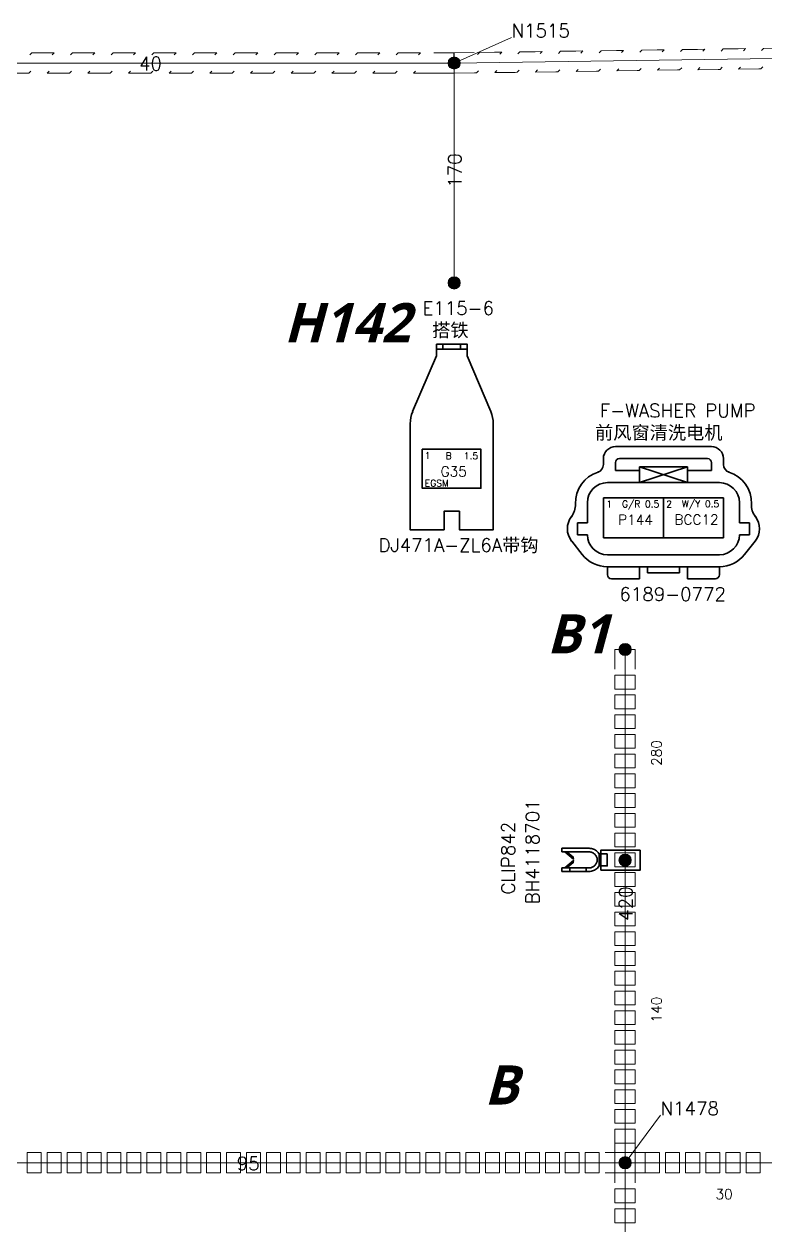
# Model space of a CAD drawing. Header units: millimetres. Extents: x 6 to 3615, y 6 to 858.
# Drawn here: x 517.6 to 669.3, y 182.5 to 428.2 of the extents above; entities that cross this region are included whole.
import ezdxf

# ---------------------------------------------------------------- set-up
doc = ezdxf.new("R2010")
doc.units = ezdxf.units.MM
doc.styles.add('SegoeUIBoldItalic_Style', font='segoeuiz.ttf')
doc.styles.add('Simplex_Style', font='simplex_.ttf')

msp = doc.modelspace()

# ---------------------------------------------------------------- hatches: boundary and pattern name
h = msp.add_hatch(color=0)
edge = h.paths.add_edge_path()
edge.add_arc((605.65, 420.27), 1.25, 0, 360)
h = msp.add_hatch(color=0)
edge = h.paths.add_edge_path()
edge.add_arc((605.65, 420.27), 1.25, 0, 360)
h = msp.add_hatch(color=0)
edge = h.paths.add_edge_path()
edge.add_arc((605.65, 375.27), 1.25, 0, 360)
h = msp.add_hatch(color=0)
edge = h.paths.add_edge_path()
edge.add_arc((605.65, 375.27), 1.25, 0, 360)
h = msp.add_hatch(color=0)
edge = h.paths.add_edge_path()
edge.add_arc((640.65, 300.27), 1.25, 0, 360)
h = msp.add_hatch(color=0)
edge = h.paths.add_edge_path()
edge.add_arc((640.65, 300.27), 1.25, 0, 360)
h = msp.add_hatch(color=0)
edge = h.paths.add_edge_path()
edge.add_arc((640.65, 257.15), 1.25, 0, 360)
h = msp.add_hatch(color=0)
edge = h.paths.add_edge_path()
edge.add_arc((640.65, 257.15), 1.25, 0, 360)
h = msp.add_hatch(color=0)
edge = h.paths.add_edge_path()
edge.add_arc((640.65, 195.27), 1.25, 0, 360)
h = msp.add_hatch(color=0)
edge = h.paths.add_edge_path()
edge.add_arc((640.65, 195.27), 1.25, 0, 360)

# ---------------------------------------------------------------- linework, layer by layer
at = {"color": 0, "linetype": 'Continuous', "lineweight": 13, "flags": 128}
for points in [[(605.65, 420.27), (617.4, 425.52)], [(605.65, 420.27), (950.65, 425.27)], [(605.65, 420.27), (480.65, 420.27)], [(605.65, 420.27), (605.65, 375.27)], [(640.65, 195.27), (640.65, 300.27)], [(640.65, 195.27), (647.9, 205.02)], [(640.65, 195.27), (485.65, 195.27)], [(735.65, 195.27), (640.65, 195.27)], [(640.65, 195.27), (640.65, 150.27)]]:
    msp.add_lwpolyline(points, dxfattribs=at)
for points in [[(627.44, 422.67), (627.03, 422.24)], [(627.44, 422.67), (630.56, 422.71)], [(630.56, 422.71), (632.02, 422.73)], [(632.02, 422.73), (631.61, 422.31)], [(635.76, 422.79), (635.35, 422.36)], [(635.76, 422.79), (638.87, 422.83)], [(638.87, 422.83), (640.33, 422.85)], [(640.33, 422.85), (639.92, 422.43)], [(644.07, 422.91), (643.66, 422.48)], [(644.07, 422.91), (647.19, 422.95)], [(647.19, 422.95), (648.64, 422.97)], [(648.64, 422.97), (648.23, 422.55)], [(652.38, 423.03), (651.97, 422.6)], [(652.38, 423.03), (655.5, 423.07)], [(655.5, 423.07), (656.96, 423.09)], [(656.96, 423.09), (656.55, 422.67)], [(660.7, 423.15), (660.29, 422.72)], [(660.7, 423.15), (663.81, 423.19)], [(663.81, 423.19), (665.27, 423.21)], [(665.27, 423.21), (664.86, 422.79)], [(669.01, 423.27), (668.6, 422.84)], [(669.01, 423.27), (672.13, 423.31)], [(519.19, 422.35), (518.78, 421.93)], [(519.19, 422.35), (522.32, 422.35)], [(522.32, 422.35), (523.78, 422.35)], [(523.78, 422.35), (523.36, 421.93)], [(527.53, 422.35), (527.11, 421.93)], [(527.53, 422.35), (530.65, 422.35)], [(530.65, 422.35), (532.11, 422.35)], [(532.11, 422.35), (531.69, 421.93)], [(535.86, 422.35), (535.44, 421.93)], [(535.86, 422.35), (538.98, 422.35)], [(538.98, 422.35), (540.44, 422.35)], [(540.44, 422.35), (540.03, 421.93)], [(544.19, 422.35), (543.78, 421.93)], [(544.19, 422.35), (547.32, 422.35)], [(547.32, 422.35), (548.78, 422.35)], [(548.78, 422.35), (548.36, 421.93)], [(552.53, 422.35), (552.11, 421.93)], [(552.53, 422.35), (555.65, 422.35)], [(555.65, 422.35), (557.11, 422.35)], [(557.11, 422.35), (556.69, 421.93)], [(560.86, 422.35), (560.44, 421.93)], [(560.86, 422.35), (563.98, 422.35)], [(563.98, 422.35), (565.44, 422.35)], [(565.44, 422.35), (565.03, 421.93)], [(569.19, 422.35), (568.78, 421.93)], [(569.19, 422.35), (572.32, 422.35)], [(572.32, 422.35), (573.78, 422.35)], [(573.78, 422.35), (573.36, 421.93)], [(577.53, 422.35), (577.11, 421.93)], [(577.53, 422.35), (580.65, 422.35)], [(580.65, 422.35), (582.11, 422.35)], [(582.11, 422.35), (581.69, 421.93)], [(585.86, 422.35), (585.44, 421.93)], [(585.86, 422.35), (588.98, 422.35)], [(588.98, 422.35), (590.44, 422.35)], [(590.44, 422.35), (590.03, 421.93)], [(594.19, 422.35), (593.78, 421.93)], [(594.19, 422.35), (597.32, 422.35)], [(597.32, 422.35), (598.78, 422.35)], [(598.78, 422.35), (598.36, 421.93)], [(605.65, 422.35), (601.48, 422.35)], [(605.62, 422.35), (609.78, 422.41)], [(605.68, 418.18), (605.62, 422.35)], [(605.65, 418.18), (605.65, 422.35)], [(610.82, 422.42), (610.41, 422)], [(610.82, 422.42), (613.93, 422.47)], [(613.93, 422.47), (615.39, 422.49)], [(615.39, 422.49), (614.98, 422.07)], [(619.13, 422.54), (618.72, 422.12)], [(619.13, 422.54), (622.25, 422.59)], [(622.25, 422.59), (623.7, 422.61)], [(623.7, 422.61), (623.29, 422.19)], [(513.98, 418.18), (518.15, 418.18)], [(518.15, 418.18), (518.57, 418.18)], [(518.57, 418.18), (518.98, 418.6)], [(522.32, 418.18), (522.73, 418.6)], [(522.32, 418.18), (526.48, 418.18)], [(526.48, 418.18), (526.9, 418.18)], [(526.9, 418.18), (527.32, 418.6)], [(530.65, 418.18), (531.07, 418.6)], [(530.65, 418.18), (534.82, 418.18)], [(534.82, 418.18), (535.23, 418.18)], [(535.23, 418.18), (535.65, 418.6)], [(538.98, 418.18), (539.4, 418.6)], [(538.98, 418.18), (543.15, 418.18)], [(543.15, 418.18), (543.57, 418.18)], [(543.57, 418.18), (543.98, 418.6)], [(547.32, 418.18), (547.73, 418.6)], [(547.32, 418.18), (551.48, 418.18)], [(551.48, 418.18), (551.9, 418.18)], [(551.9, 418.18), (552.32, 418.6)], [(555.65, 418.18), (556.07, 418.6)], [(555.65, 418.18), (559.82, 418.18)], [(559.82, 418.18), (560.23, 418.18)], [(560.23, 418.18), (560.65, 418.6)], [(563.98, 418.18), (564.4, 418.6)], [(563.98, 418.18), (568.15, 418.18)], [(568.15, 418.18), (568.57, 418.18)], [(568.57, 418.18), (568.98, 418.6)], [(572.32, 418.18), (572.73, 418.6)], [(572.32, 418.18), (576.48, 418.18)], [(576.48, 418.18), (576.9, 418.18)], [(576.9, 418.18), (577.32, 418.6)], [(580.65, 418.18), (581.07, 418.6)], [(580.65, 418.18), (584.82, 418.18)], [(584.82, 418.18), (585.23, 418.18)], [(585.23, 418.18), (585.65, 418.6)], [(588.98, 418.18), (589.4, 418.6)], [(588.98, 418.18), (593.15, 418.18)], [(593.15, 418.18), (593.57, 418.18)], [(593.57, 418.18), (593.98, 418.6)], [(597.32, 418.18), (597.73, 418.6)], [(597.32, 418.18), (601.48, 418.18)], [(605.65, 418.18), (601.48, 418.18)], [(605.68, 418.18), (609.84, 418.24)], [(609.84, 418.24), (610.25, 418.25)], [(610.25, 418.25), (610.66, 418.67)], [(613.99, 418.3), (614.4, 418.73)], [(613.99, 418.3), (618.15, 418.36)], [(618.15, 418.36), (618.57, 418.37)], [(618.57, 418.37), (618.98, 418.79)], [(622.31, 418.42), (622.72, 418.85)], [(622.31, 418.42), (626.46, 418.48)], [(626.46, 418.48), (626.88, 418.49)], [(626.88, 418.49), (627.29, 418.91)], [(630.62, 418.54), (631.03, 418.97)], [(630.62, 418.54), (634.78, 418.6)], [(634.78, 418.6), (635.19, 418.61)], [(635.19, 418.61), (635.6, 419.03)], [(638.93, 418.66), (639.34, 419.09)], [(638.93, 418.66), (643.09, 418.72)], [(643.09, 418.72), (643.51, 418.73)], [(643.51, 418.73), (643.92, 419.15)], [(647.25, 418.78), (647.66, 419.21)], [(647.25, 418.78), (651.4, 418.85)], [(651.4, 418.85), (651.82, 418.85)], [(651.82, 418.85), (652.23, 419.27)], [(655.56, 418.91), (655.97, 419.33)], [(655.56, 418.91), (659.72, 418.97)], [(659.72, 418.97), (660.13, 418.97)], [(660.13, 418.97), (660.54, 419.39)], [(663.87, 419.03), (664.28, 419.45)], [(663.87, 419.03), (668.03, 419.09)], [(668.03, 419.09), (668.45, 419.09)], [(668.45, 419.09), (668.86, 419.51)], [(642.73, 300.27), (638.57, 300.27)], [(638.57, 300.27), (638.57, 296.23)], [(642.73, 300.27), (642.73, 296.23)], [(642.73, 292.19), (642.73, 295.02), (638.57, 295.02), (638.57, 292.19), (642.73, 292.19)], [(642.73, 288.15), (642.73, 290.98), (638.57, 290.98), (638.57, 288.15), (642.73, 288.15)], [(642.73, 284.11), (642.73, 286.94), (638.57, 286.94), (638.57, 284.11), (642.73, 284.11)], [(642.73, 280.07), (642.73, 282.9), (638.57, 282.9), (638.57, 280.07), (642.73, 280.07)], [(642.73, 276.03), (642.73, 278.86), (638.57, 278.86), (638.57, 276.03), (642.73, 276.03)], [(642.73, 272), (642.73, 274.82), (638.57, 274.82), (638.57, 272), (642.73, 272)], [(642.73, 267.96), (642.73, 270.78), (638.57, 270.78), (638.57, 267.96), (642.73, 267.96)], [(642.73, 263.92), (642.73, 266.75), (638.57, 266.75), (638.57, 263.92), (642.73, 263.92)], [(642.73, 259.88), (642.73, 262.71), (638.57, 262.71), (638.57, 259.88), (642.73, 259.88)], [(642.73, 255.84), (642.73, 258.67), (638.57, 258.67), (638.57, 255.84), (642.73, 255.84)], [(642.73, 251.8), (642.73, 254.63), (638.57, 254.63), (638.57, 251.8), (642.73, 251.8)], [(642.73, 247.77), (642.73, 250.59), (638.57, 250.59), (638.57, 247.77), (642.73, 247.77)], [(642.73, 243.73), (642.73, 246.55), (638.57, 246.55), (638.57, 243.73), (642.73, 243.73)], [(642.73, 239.69), (642.73, 242.52), (638.57, 242.52), (638.57, 239.69), (642.73, 239.69)], [(642.73, 235.65), (642.73, 238.48), (638.57, 238.48), (638.57, 235.65), (642.73, 235.65)], [(642.73, 231.61), (642.73, 234.44), (638.57, 234.44), (638.57, 231.61), (642.73, 231.61)], [(642.73, 227.57), (642.73, 230.4), (638.57, 230.4), (638.57, 227.57), (642.73, 227.57)], [(642.73, 223.53), (642.73, 226.36), (638.57, 226.36), (638.57, 223.53), (642.73, 223.53)], [(642.73, 219.5), (642.73, 222.32), (638.57, 222.32), (638.57, 219.5), (642.73, 219.5)], [(642.73, 215.46), (642.73, 218.28), (638.57, 218.28), (638.57, 215.46), (642.73, 215.46)], [(642.73, 211.42), (642.73, 214.25), (638.57, 214.25), (638.57, 211.42), (642.73, 211.42)], [(642.73, 207.38), (642.73, 210.21), (638.57, 210.21), (638.57, 207.38), (642.73, 207.38)], [(642.73, 203.34), (642.73, 206.17), (638.57, 206.17), (638.57, 203.34), (642.73, 203.34)], [(642.73, 199.3), (642.73, 202.13), (638.57, 202.13), (638.57, 199.3), (642.73, 199.3)], [(638.57, 195.27), (638.57, 199.3)], [(642.73, 195.27), (642.73, 199.3)], [(518.28, 193.18), (521.14, 193.18), (521.14, 197.35), (518.28, 197.35), (518.28, 193.18)], [(522.36, 193.18), (525.22, 193.18), (525.22, 197.35), (522.36, 197.35), (522.36, 193.18)], [(526.44, 193.18), (529.3, 193.18), (529.3, 197.35), (526.44, 197.35), (526.44, 193.18)], [(530.52, 193.18), (533.37, 193.18), (533.37, 197.35), (530.52, 197.35), (530.52, 193.18)], [(534.6, 193.18), (537.45, 193.18), (537.45, 197.35), (534.6, 197.35), (534.6, 193.18)], [(538.68, 193.18), (541.53, 193.18), (541.53, 197.35), (538.68, 197.35), (538.68, 193.18)], [(542.76, 193.18), (545.61, 193.18), (545.61, 197.35), (542.76, 197.35), (542.76, 193.18)], [(546.84, 193.18), (549.69, 193.18), (549.69, 197.35), (546.84, 197.35), (546.84, 193.18)], [(550.91, 193.18), (553.77, 193.18), (553.77, 197.35), (550.91, 197.35), (550.91, 193.18)], [(554.99, 193.18), (557.85, 193.18), (557.85, 197.35), (554.99, 197.35), (554.99, 193.18)], [(559.07, 193.18), (561.93, 193.18), (561.93, 197.35), (559.07, 197.35), (559.07, 193.18)], [(563.15, 193.18), (566.01, 193.18), (566.01, 197.35), (563.15, 197.35), (563.15, 193.18)], [(567.23, 193.18), (570.09, 193.18), (570.09, 197.35), (567.23, 197.35), (567.23, 193.18)], [(571.31, 193.18), (574.16, 193.18), (574.16, 197.35), (571.31, 197.35), (571.31, 193.18)], [(575.39, 193.18), (578.24, 193.18), (578.24, 197.35), (575.39, 197.35), (575.39, 193.18)], [(579.47, 193.18), (582.32, 193.18), (582.32, 197.35), (579.47, 197.35), (579.47, 193.18)], [(583.55, 193.18), (586.4, 193.18), (586.4, 197.35), (583.55, 197.35), (583.55, 193.18)], [(587.62, 193.18), (590.48, 193.18), (590.48, 197.35), (587.62, 197.35), (587.62, 193.18)], [(591.7, 193.18), (594.56, 193.18), (594.56, 197.35), (591.7, 197.35), (591.7, 193.18)], [(595.78, 193.18), (598.64, 193.18), (598.64, 197.35), (595.78, 197.35), (595.78, 193.18)], [(599.86, 193.18), (602.72, 193.18), (602.72, 197.35), (599.86, 197.35), (599.86, 193.18)], [(603.94, 193.18), (606.8, 193.18), (606.8, 197.35), (603.94, 197.35), (603.94, 193.18)], [(608.02, 193.18), (610.87, 193.18), (610.87, 197.35), (608.02, 197.35), (608.02, 193.18)], [(612.1, 193.18), (614.95, 193.18), (614.95, 197.35), (612.1, 197.35), (612.1, 193.18)], [(616.18, 193.18), (619.03, 193.18), (619.03, 197.35), (616.18, 197.35), (616.18, 193.18)], [(620.26, 193.18), (623.11, 193.18), (623.11, 197.35), (620.26, 197.35), (620.26, 193.18)], [(624.34, 193.18), (627.19, 193.18), (627.19, 197.35), (624.34, 197.35), (624.34, 193.18)], [(628.41, 193.18), (631.27, 193.18), (631.27, 197.35), (628.41, 197.35), (628.41, 193.18)], [(632.49, 193.18), (635.35, 193.18), (635.35, 197.35), (632.49, 197.35), (632.49, 193.18)], [(640.65, 197.35), (636.57, 197.35)], [(640.65, 193.18), (640.65, 197.35)], [(640.65, 197.35), (644.78, 197.35)], [(640.65, 193.18), (640.65, 197.35)], [(644.78, 193.18), (647.67, 193.18), (647.67, 197.35), (644.78, 197.35), (644.78, 193.18)], [(648.91, 193.18), (651.8, 193.18), (651.8, 197.35), (648.91, 197.35), (648.91, 193.18)], [(653.04, 193.18), (655.93, 193.18), (655.93, 197.35), (653.04, 197.35), (653.04, 193.18)], [(657.17, 193.18), (660.06, 193.18), (660.06, 197.35), (657.17, 197.35), (657.17, 193.18)], [(661.3, 193.18), (664.19, 193.18), (664.19, 197.35), (661.3, 197.35), (661.3, 193.18)], [(665.43, 193.18), (668.32, 193.18), (668.32, 197.35), (665.43, 197.35), (665.43, 193.18)], [(642.73, 195.27), (638.57, 195.27)], [(642.73, 195.27), (638.57, 195.27)], [(638.57, 195.27), (638.57, 191.17)], [(642.73, 195.27), (642.73, 191.17)], [(640.65, 193.18), (636.57, 193.18)], [(640.65, 193.18), (644.78, 193.18)], [(642.73, 187.08), (642.73, 189.95), (638.57, 189.95), (638.57, 187.08), (642.73, 187.08)], [(642.73, 182.99), (642.73, 185.86), (638.57, 185.86), (638.57, 182.99), (642.73, 182.99)]]:
    msp.add_lwpolyline(points, close=True, dxfattribs=at)
at = {"color": 0, "linetype": 'Continuous', "lineweight": 30, "flags": 128}
for points in [[(602.01, 362.76), (608.3, 362.76), (608.3, 361.75), (602.01, 361.75), (602.01, 362.76)], [(635.66, 255.1), (635.66, 259.19), (643.72, 259.19), (643.72, 255.1), (635.66, 255.1)]]:
    msp.add_lwpolyline(points, close=True, dxfattribs=at)
for points in [[(602.01, 362.76), (602.01, 360.36), (602.01, 361.75)], [(603.37, 362.76), (603.37, 361.75)], [(606.94, 362.76), (606.94, 361.75)], [(608.3, 361.75), (608.3, 360.36), (613.16, 348.95)], [(597.16, 348.95), (602.01, 360.36), (597.16, 348.95)], [(606.73, 328.55), (603.58, 328.55), (603.58, 324.77), (596.65, 324.77), (596.65, 346.48), (596.65, 324.77)], [(613.66, 346.48), (613.66, 324.77), (606.73, 324.77), (606.73, 328.55), (606.73, 324.77)], [(638.67, 341.78), (658.33, 341.78)], [(599.13, 341.26), (599.13, 333.26), (611.12, 333.26), (611.12, 341.26), (599.13, 341.26)], [(636.21, 339.32), (636.21, 338.13)], [(639.49, 339.32), (657.51, 339.32)], [(660.78, 338.13), (660.78, 339.32)], [(638.67, 338.51), (638.67, 336.87)], [(638.67, 336.87), (643.58, 336.87)], [(653.41, 337.68), (643.58, 334.41)], [(643.58, 337.68), (653.41, 334.41)], [(643.58, 337.68), (653.41, 337.68)], [(643.58, 337.68), (643.58, 334.41)], [(653.41, 337.68), (653.41, 334.41)], [(653.41, 336.87), (658.33, 336.87)], [(658.33, 336.87), (658.33, 338.51)], [(637.03, 334.41), (659.96, 334.41)], [(632.93, 330.31), (632.93, 326.22)], [(636.22, 331.33), (648.51, 331.33)], [(636.22, 323.14), (636.22, 331.33)], [(648.51, 331.33), (648.51, 323.14)], [(660.79, 331.33), (648.51, 331.33)], [(660.79, 323.14), (660.79, 331.33)], [(664.06, 326.22), (664.06, 330.31)], [(630.89, 326.22), (630.89, 323.76)], [(630.89, 326.22), (632.93, 326.22)], [(664.06, 326.22), (666.11, 326.22)], [(666.11, 323.76), (666.11, 326.22)], [(631.88, 319.71), (629.72, 322.46)], [(630.89, 323.76), (632.93, 323.76)], [(648.51, 323.14), (636.22, 323.14)], [(648.51, 323.14), (636.22, 323.14)], [(660.79, 323.14), (648.51, 323.14)], [(660.79, 323.14), (648.51, 323.14)], [(660.79, 323.14), (648.51, 323.14)], [(660.79, 323.14), (648.51, 323.14)], [(664.06, 323.76), (666.11, 323.76)], [(667.28, 322.46), (665.11, 319.71)], [(637.03, 319.67), (659.96, 319.67)], [(637.03, 317.21), (637.03, 315.57)], [(637.03, 317.21), (659.96, 317.21)], [(643.58, 317.21), (643.58, 314.75)], [(645.22, 317.21), (645.22, 315.98)], [(651.77, 317.21), (651.77, 315.98)], [(653.41, 314.75), (653.41, 317.21)], [(659.96, 315.57), (659.96, 317.21)], [(637.85, 314.75), (643.58, 314.75)], [(645.22, 315.98), (651.77, 315.98)], [(653.41, 314.75), (659.14, 314.75)], [(627.72, 258.86), (627.72, 259.6)], [(627.72, 254.86), (633.29, 254.86), (633.52, 254.87), (633.76, 254.9), (633.98, 254.96), (634.2, 255.04), (634.41, 255.14), (634.61, 255.26), (634.8, 255.4), (634.97, 255.55), (635.12, 255.72), (635.27, 255.91), (635.39, 256.11), (635.48, 256.32), (635.56, 256.54), (635.62, 256.77), (635.65, 257), (635.66, 257.23), (635.65, 257.46), (635.62, 257.69), (635.56, 257.92), (635.48, 258.14), (635.39, 258.35), (635.27, 258.54), (635.12, 258.73), (634.97, 258.91), (634.8, 259.06), (634.61, 259.2), (634.41, 259.32), (634.2, 259.42), (633.98, 259.5), (633.76, 259.55), (633.52, 259.59), (633.29, 259.6), (627.72, 259.6)], [(627.72, 255.59), (633.29, 255.59), (633.45, 255.6), (633.61, 255.63), (633.77, 255.67), (633.92, 255.72), (634.06, 255.79), (634.2, 255.87), (634.33, 255.97), (634.45, 256.07), (634.55, 256.19), (634.65, 256.32), (634.73, 256.46), (634.8, 256.6), (634.86, 256.76), (634.9, 256.91), (634.92, 257.07), (634.93, 257.23), (634.92, 257.39), (634.9, 257.55), (634.86, 257.7), (634.8, 257.85), (634.73, 258), (634.65, 258.14), (634.55, 258.26), (634.45, 258.38), (634.33, 258.49), (634.2, 258.59), (634.06, 258.67), (633.92, 258.74), (633.77, 258.79), (633.61, 258.83), (633.45, 258.85), (633.29, 258.86), (627.72, 258.86)], [(628.29, 258.86), (630.11, 257.38), (630.04, 257.8), (628.74, 258.86)], [(635.33, 258.45), (637, 258.45)], [(635.33, 258.45), (635.33, 256.01), (637, 256.01)], [(635.66, 259.19), (643.72, 259.19), (643.72, 255.1), (635.66, 255.1)], [(637, 258.45), (637, 256.01), (637, 258.42)], [(627.72, 254.86), (627.72, 255.59)], [(628.74, 255.59), (630.04, 256.66), (630.11, 257.08), (628.29, 255.59)], [(629.35, 254.86), (629.35, 255.59)], [(632.67, 254.86), (632.67, 255.59)]]:
    msp.add_lwpolyline(points, dxfattribs=at)
at = {"color": 0, "linetype": 'Continuous', "lineweight": 13}
for centre in [(605.65, 420.27), (605.65, 420.27), (605.65, 375.27), (605.65, 375.27), (640.65, 300.27), (640.65, 300.27), (640.65, 257.15), (640.65, 257.15), (640.65, 195.27), (640.65, 195.27)]:
    msp.add_circle(centre, 1.25, dxfattribs=at)
at = {"color": 0, "linetype": 'Continuous', "lineweight": 30}
for centre, radius, start, end in [((603.02, 346.47), 6.36, 157, -180), ((607.3, 346.47), 6.36, 0, 23), ((638.67, 339.32), 2.46, 90, -180), ((658.33, 339.32), 2.46, 0, 90), ((639.49, 338.51), 0.82, 90, -180), ((657.51, 338.51), 0.82, 0, 90), ((634.57, 338.13), 1.64, -73, 0), ((662.42, 338.13), 1.64, -180, -107), ((637.03, 330.31), 6.55, 107, -178), ((637.03, 330.31), 4.1, 90, -180), ((659.96, 330.31), 4.1, 0, 90), ((659.96, 330.31), 6.55, -2, 73), ((626.39, 329.91), 4.1, -37, 2), ((670.6, 329.91), 4.1, 178, -143), ((632.93, 324.99), 4.1, 143, -142), ((664.06, 324.99), 4.1, -38, 37), ((637.03, 323.76), 4.1, -180, -90), ((659.96, 323.76), 4.1, -90, 0), ((637.03, 323.76), 6.55, -142, -90), ((659.96, 323.76), 6.55, -90, -38), ((637.85, 315.57), 0.82, -180, -90), ((659.14, 315.57), 0.82, -90, 0)]:
    msp.add_arc(centre, radius, start, end, dxfattribs=at)

# ---------------------------------------------------------------- texts
at = {"color": 0, "linetype": 'Continuous', "style": 'Simplex_Style'}
for s, height, p in [('N1515', 2.734, (617.4, 425.52)), ('40', 2.734, (541.15, 418.77)), ('E115-6', 2.734, (599.16, 368.76)), ('搭铁', 2.734, (601.16, 364.26)), ('F-WASHER PUMP', 2.7344, (635.49, 347.78)), ('前风窗清洗电机', 2.734, (634.49, 343.28)), ('1', 1.37, (599.65, 339.3)), ('B', 1.37, (603.93, 339.22)), ('1.5', 1.367, (607.64, 339.22)), ('G35', 2.051, (602.89, 335.67)), ('EGSM', 1.367, (599.64, 333.62)), ('1', 1.37, (636.8, 329.35)), ('G/R', 1.367, (640.02, 329.36)), ('0.5', 1.367, (644.72, 329.36)), ('2', 1.37, (649.07, 329.35)), ('W/Y', 1.367, (652.29, 329.38)), ('0.5', 1.367, (656.99, 329.38)), ('P144', 2.051, (639.22, 325.81)), ('BCC12', 2.051, (650.74, 325.83)), ('DJ471A-ZL6A带钩', 2.7344, (590.16, 320.27)), ('6189-0772', 2.734, (639.49, 310.25)), ('N1478', 2.734, (647.9, 205.02)), ('95', 2.734, (561.15, 193.77)), ('30', 2.051, (659.15, 187.81))]:
    msp.add_text(s, height=height, dxfattribs=at).set_placement(p)
for s, height, p in [('170', 2.734, (607.15, 394.77)), ('280', 2.051, (648.11, 276.46)), ('BH4118701', 2.734, (623.07, 248.15)), ('CLIP842', 2.734, (618.07, 250.15)), ('420', 2.734, (642.15, 244.77)), ('140', 2.051, (648.11, 223.96))]:
    msp.add_text(s, height=height, rotation=-270, dxfattribs=at).set_placement(p)
at = {"char_height": 8, "attachment_point": 1, "style": 'SegoeUIBoldItalic_Style'}
for s, insert in [('{\\fSegoe UI Semilight|b1|i1|c134|p34;\\C1;H142}', (570.78, 371.15)), ('{\\fSegoe UI Semilight|b1|i1|c134|p34;\\C1;B1}', (624.62, 307.49)), ('{\\fSegoe UI Semilight|b1|i1|c134|p34;\\C1;B}', (611.81, 215.18))]:
    msp.add_mtext_dynamic_manual_height_columns(s, width=42.6639, gutter_width=12.5, heights=[2.5], dxfattribs=dict(at, insert=insert))

doc.saveas('drawing.dxf')
